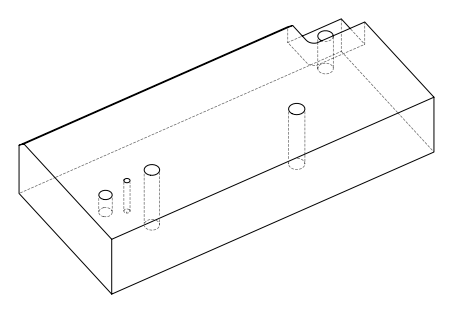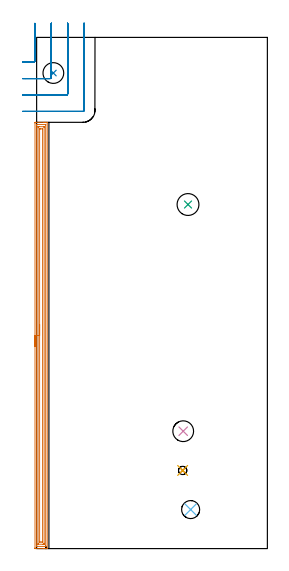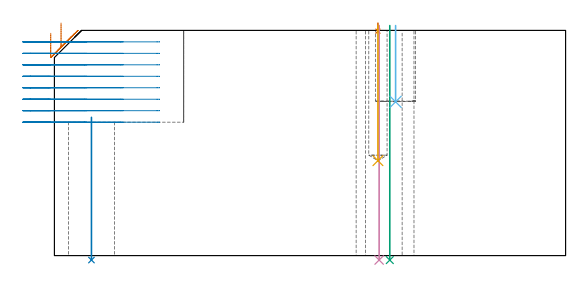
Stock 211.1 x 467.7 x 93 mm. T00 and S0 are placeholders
(PLAN: 8 operations, 7 tool changes, 20.8 min)
(1 SPOT_DRILL | STEP1POCKET | NXT0321_9005460120000 | 0.03 min | 0 mm3)
(2 INDEXABLE_INSERT_DRILL_THROUGH_HOLE_FROM_SOLID | STEP1HOLE | NXT0302_009 | 0.24 min | 26320 mm3)
(3 INDEXABLE_INSERT_DRILL_THROUGH_HOLE_FROM_SOLID_1 | STEP1HOLE_1 | NXT0302_011 | 0.39 min | 29162 mm3)
(4 INDEXABLE_INSERT_DRILL_THROUGH_HOLE_FROM_SOLID_2 | STEP1HOLE_2 | NXT0302_009 | 0.39 min | 26320 mm3)
(5 DRILL_BLIND_HOLE_INTO_CENTER | STEP1POCKET | UGT0301_195 | 0.22 min | 2348 mm3)
(6 INDEXABLE_INSERT_DRILL_BLIND_HOLE_FROM_SOLID | STEP1POCKET_1 | NXT0302_004 | 0.13 min | 6252 mm3)
(7 AREA_MILL | FG_CHAMFER_SURFACE | UGT0205_001 | 12.75 min | 24820 mm3)
(8 MILL_CORNER_NOTCH_RECTANGULAR | CORNER_NOTCH_RECTANGULAR | UGT0201_094 | Follow Part, ap 5, ae 75% | 6.67 min | 145182 mm3)
(TOOL NXT0321_9005460120000 | NC Spot Drill, 142deg, 12mm, Carbide, Uncoated | D12 PA142 FL30 Z2)
(TOOL NXT0302_009 | Index. Insert Drill 19mm [880-D1900L25-05] | D19 PA176 FL95 Z2)
(TOOL NXT0302_011 | Index. Insert Drill 20mm [880-D2000L25-05] | D20 PA176 FL100 Z2)
(TOOL UGT0301_195 | Twist Drill 7.6 mm | D7.6 PA118 FL73 Z2)
(TOOL NXT0302_004 | Index. Insert Drill 16.5mm [880-D1650L20-05] | D16.5 PA176 FL83 Z2)
(TOOL UGT0205_001 | Chamfer Mill 20 x 3 x 45 deg. | D20 FL50 Z2)
(TOOL UGT0201_094 | End mill 20 mm | D20 FL38 Z4)
(OP 1 SPOT_DRILL)
G17 G21 G94 G90
T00 M6
G54
G17 G0 G90 X133.6 Y71.5 S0 M3
G43 Z103. H0
G94 G81 G98 Z92.673 F250. R96.
G80
M5
M2
(OP 2 INDEXABLE_INSERT_DRILL_THROUGH_HOLE_FROM_SOLID)
G17 G21 G94 G90
T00 M6
G54
G17 G0 G90 X15.3 Y435.1 S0 M3
G43 Z103. H1
G94 G81 G98 Z-1.832 F250. R57.1
G80
M5
M2
(OP 3 INDEXABLE_INSERT_DRILL_THROUGH_HOLE_FROM_SOLID_1)
G17 G21 G94 G90
T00 M6
G54
G17 G0 G90 X138.5 Y314.8 S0 M3
G43 Z103. H1
G94 G81 G98 Z-1.849 F250. R95.
G80
M5
M2
(OP 4 INDEXABLE_INSERT_DRILL_THROUGH_HOLE_FROM_SOLID_2)
G17 G21 G94 G90
T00 M6
G54
G17 G0 G90 X134.1 Y107.4 S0 M3
G43 Z103. H1
G94 G81 G98 Z-1.832 F250. R95.
G80
M5
M2
(OP 5 DRILL_BLIND_HOLE_INTO_CENTER)
G17 G21 G94 G90
T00 M6
G54
G17 G0 G90 X133.6 Y71.5 S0 M3
G43 Z103. H0
G94 G81 G98 Z39.2 F250. R95.
G80
M5
M2
(OP 6 INDEXABLE_INSERT_DRILL_BLIND_HOLE_FROM_SOLID)
G17 G21 G94 G90
T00 M6
G54
G17 G0 G90 X140.9 Y35.7 S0 M3
G43 Z103. H1
G94 G81 G98 Z63.5 F250. R95.
G80
M5
M2
(OP 7 AREA_MILL)
G17 G21 G94 G90
T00 M6
G54
G17 G0 G90 X-1.5 Y185. S1061 M3
G43 Z103. H0
Z91.8
G94 G1 Y185.038 Z90.928 F250.
Y185.152 Z90.064
Y185.341 Z89.212
Y185.603 Z88.38
Y185.937 Z87.574
Y186.34 Z86.8
Y186.808 Z86.064
Y187.34 Z85.372
Y187.929 Z84.729
Y188.572 Z84.14
Y189.264 Z83.608
Y190. Z83.14
Y190.774 Z82.737
Y191.58 Z82.403
Y192.412 Z82.141
Y193.263 Z81.952
Y194.128 Z81.838
Y195. Z81.8
X-1.499 Y389.377 Z81.801
X-1.497 Y389.735 Z81.802
X-1.493 Y389.99 Z81.804
X-1.147 Y389.994 Z82.151
X-0.537 Y390. Z82.76
X6.723 Z90.018
X7.254 Z90.55
X7.598 Z90.894
X8.128 Z91.424
X8.472 Z91.767
X9.161 Z92.46
X9.422 Z92.721
X9.563 Y389.997 Z92.856
X9.697 Y389.99 Z92.989
X9.7 Y389.824 Z93.
Y0.176
X9.698 Y0.01 Z92.989
X9.563 Y0.003 Z92.856
X9.422 Y0. Z92.721
X9.161 Z92.46
X8.472 Z91.767
X7.254 Z90.55
X6.723 Z90.018
X6.114 Z89.409
X-1.147 Z82.151
X-1.415 Y0.003 Z81.883
X-1.492 Y0.01 Z81.805
X-1.499 Y0.089 Z81.799
X-1.5 Y0.623 Z81.8
Y195.
X-0.086 Z83.214
Y387.399
X-0.085 Y387.59 Z83.215
X-0.08 Y387.941 Z83.22
X-0.079 Y387.98 Z83.221
X-0.071 Y387.99 Z83.229
X-0.04 Y387.993 Z83.26
X0.067 Y387.998 Z83.367
X0.201 Y388. Z83.501
X8.071 Z91.371
X8.233 Y387.997 Z91.533
X8.265 Y387.994 Z91.565
X8.276 Y387.99 Z91.576
X8.279 Y387.982 Z91.579
X8.282 Y387.943 Z91.582
X8.285 Y387.781 Z91.585
X8.286 Y2.601 Z91.586
X8.285 Y2.41 Z91.585
X8.28 Y2.059 Z91.58
X8.279 Y2.02 Z91.579
X8.271 Y2.01 Z91.571
X8.239 Y2.007 Z91.539
X8.133 Y2.002 Z91.433
X7.999 Y2. Z91.299
X0.129 Z83.429
X-0.033 Y2.003 Z83.267
X-0.065 Y2.006 Z83.235
X-0.076 Y2.009 Z83.224
X-0.079 Y2.018 Z83.221
X-0.082 Y2.057 Z83.218
X-0.085 Y2.219 Z83.215
X-0.086 Y195. Z83.214
X1.328 Z84.628
X1.329 Y385.06 Z84.629
X1.332 Y385.802 Z84.632
X1.335 Y385.947 Z84.635
X1.338 Y385.99 Z84.638
X1.38 Y385.993 Z84.68
X1.477 Y385.996 Z84.777
X2.158 Y386. Z85.458
X2.351 Z85.651
X6.53 Z89.83
X6.723 Y385.999 Z90.023
X6.788 Y385.997 Z90.088
X6.839 Y385.992 Z90.139
X6.865 Y385.988 Z90.165
X6.866 Y385.953 Z90.166
X6.87 Y385.802 Z90.17
X6.871 Y385.651 Z90.171
Y4.94
X6.868 Y4.198 Z90.168
X6.865 Y4.053 Z90.165
X6.862 Y4.01 Z90.162
X6.82 Y4.007 Z90.12
X6.723 Y4.004 Z90.023
X6.042 Y4. Z89.342
X5.849 Z89.149
X1.67 Z84.97
X1.477 Y4.001 Z84.777
X1.412 Y4.003 Z84.712
X1.361 Y4.008 Z84.661
X1.335 Y4.012 Z84.635
X1.334 Y4.047 Z84.634
X1.33 Y4.198 Z84.63
X1.329 Y4.349 Z84.629
X1.328 Y195. Z84.628
X2.743 Z86.043
X2.744 Y383.779 Z86.044
X2.746 Y383.911 Z86.046
X2.75 Y383.989 Z86.05
X2.796 Y383.992 Z86.096
X3.226 Y384. Z86.526
X3.24 Z86.54
X4.989 Z88.289
X5.4 Y383.993 Z88.7
X5.446 Y383.99 Z88.746
X5.452 Y383.959 Z88.752
X5.456 Y383.907 Z88.756
X5.457 Y383.856 Z88.757
X5.456 Y6.221 Z88.756
X5.454 Y6.089 Z88.754
X5.45 Y6.011 Z88.75
X5.404 Y6.008 Z88.704
X4.974 Y6. Z88.274
X4.96 Z88.26
X3.211 Z86.511
X2.8 Y6.007 Z86.1
X2.754 Y6.01 Z86.054
X2.748 Y6.041 Z86.048
X2.744 Y6.093 Z86.044
X2.743 Y6.144 Z86.043
Y195.
Y195.872 Z86.081
Y196.736 Z86.195
Y197.588 Z86.383
Y198.42 Z86.646
Y199.226 Z86.98
Y200. Z87.382
Y200.736 Z87.851
Y201.428 Z88.382
Y202.071 Z88.972
Y202.66 Z89.615
Y203.191 Z90.307
Y203.66 Z91.043
Y204.063 Z91.816
Y204.397 Z92.622
Y204.659 Z93.454
Y204.848 Z94.306
Y204.962 Z95.171
Y205. Z96.043
G0 Z103.
M5
M2
(OP 8 MILL_CORNER_NOTCH_RECTANGULAR)
G17 G21 G94 G90
T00 M6
G54
G17 G0 G90 X-13. Y445. S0 M3
G43 Z103. H0
Z88.262
G94 G1 X-10. F250.
X-2.594 F500.
G3 X-1.6 Y445.994 R1.
G1 Y477.571
Y480.571 F250.
G0 Z103.
X-13. Y430.
Z88.262
G1 X-10.
X12.405 F500.
G3 X13.4 Y430.995 R1.
G1 Y477.7
Y480.7 F250.
G0 Z103.
X-13. Y415.
Z88.262
G1 X-10.
X27.405 F500.
G3 X28.4 Y415.995 R1.
G1 Y477.7
Y480.7 F250.
G0 Z103.
X-13. Y400.
Z88.262
G1 X-10.
X42.405 F500.
G3 X43.4 Y400.995 R1.
G1 Y477.7
Y480.7 F250.
G0 Z103.
X-13. Y445.
Z83.525
G1 X-10.
X-2.594 F500.
G3 X-1.6 Y445.994 R1.
G1 Y477.571
Y480.571 F250.
G0 Z103.
X-13. Y430.
Z83.525
G1 X-10.
X12.405 F500.
G3 X13.4 Y430.995 R1.
G1 Y477.7
Y480.7 F250.
G0 Z103.
X-13. Y415.
Z83.525
G1 X-10.
X27.405 F500.
G3 X28.4 Y415.995 R1.
G1 Y477.7
Y480.7 F250.
G0 Z103.
X-13. Y400.
Z83.525
G1 X-10.
X42.405 F500.
G3 X43.4 Y400.995 R1.
G1 Y477.7
Y480.7 F250.
G0 Z103.
X-13. Y445.
Z78.787
G1 X-10.
X-2.594 F500.
G3 X-1.6 Y445.994 R1.
G1 Y477.571
Y480.571 F250.
G0 Z103.
X-13. Y430.
Z78.787
G1 X-10.
X12.405 F500.
G3 X13.4 Y430.995 R1.
G1 Y477.7
Y480.7 F250.
G0 Z103.
X-13. Y415.
Z78.787
G1 X-10.
X27.405 F500.
G3 X28.4 Y415.995 R1.
G1 Y477.7
Y480.7 F250.
G0 Z103.
X-13. Y400.
Z78.787
G1 X-10.
X42.405 F500.
G3 X43.4 Y400.995 R1.
G1 Y477.7
Y480.7 F250.
G0 Z103.
X-13. Y445.
Z74.05
G1 X-10.
X-2.594 F500.
G3 X-1.6 Y445.994 R1.
G1 Y477.571
Y480.571 F250.
G0 Z103.
X-13. Y430.
Z74.05
G1 X-10.
X12.405 F500.
G3 X13.4 Y430.995 R1.
G1 Y477.7
Y480.7 F250.
G0 Z103.
X-13. Y415.
Z74.05
G1 X-10.
X27.405 F500.
G3 X28.4 Y415.995 R1.
G1 Y477.7
Y480.7 F250.
G0 Z103.
X-13. Y400.
Z74.05
G1 X-10.
X42.405 F500.
G3 X43.4 Y400.995 R1.
G1 Y477.7
Y480.7 F250.
G0 Z103.
X-13. Y445.
Z69.312
G1 X-10.
X-2.594 F500.
G3 X-1.6 Y445.994 R1.
G1 Y477.571
Y480.571 F250.
G0 Z103.
X-13. Y430.
Z69.312
G1 X-10.
X12.405 F500.
G3 X13.4 Y430.995 R1.
G1 Y477.7
Y480.7 F250.
G0 Z103.
X-13. Y415.
Z69.312
G1 X-10.
X27.405 F500.
G3 X28.4 Y415.995 R1.
G1 Y477.7
Y480.7 F250.
G0 Z103.
X-13. Y400.
Z69.312
G1 X-10.
X42.405 F500.
G3 X43.4 Y400.995 R1.
G1 Y477.7
Y480.7 F250.
G0 Z103.
X-13. Y445.
Z64.575
G1 X-10.
X-2.594 F500.
G3 X-1.6 Y445.994 R1.
G1 Y477.571
Y480.571 F250.
G0 Z103.
X-13. Y430.
Z64.575
G1 X-10.
X12.405 F500.
G3 X13.4 Y430.995 R1.
G1 Y477.7
Y480.7 F250.
G0 Z103.
X-13. Y415.
Z64.575
G1 X-10.
X27.405 F500.
G3 X28.4 Y415.995 R1.
G1 Y477.7
Y480.7 F250.
G0 Z103.
X-13. Y400.
Z64.575
G1 X-10.
X42.405 F500.
G3 X43.4 Y400.995 R1.
G1 Y477.7
Y480.7 F250.
G0 Z103.
X-13. Y445.
Z59.837
G1 X-10.
X-2.594 F500.
G3 X-1.6 Y445.994 R1.
G1 Y477.571
Y480.571 F250.
G0 Z103.
X-13. Y430.
Z59.837
G1 X-10.
X12.405 F500.
G3 X13.4 Y430.995 R1.
G1 Y477.7
Y480.7 F250.
G0 Z103.
X-13. Y415.
Z59.837
G1 X-10.
X27.405 F500.
G3 X28.4 Y415.995 R1.
G1 Y477.7
Y480.7 F250.
G0 Z103.
X-13. Y400.
Z59.837
G1 X-10.
X42.405 F500.
G3 X43.4 Y400.995 R1.
G1 Y477.7
Y480.7 F250.
G0 Z103.
X-13. Y445.
Z55.1
G1 X-10.
X-2.594 F500.
G3 X-1.6 Y445.994 R1.
G1 Y477.571
Y480.571 F250.
G0 Z103.
X-13. Y430.
Z55.1
G1 X-10.
X12.405 F500.
G3 X13.4 Y430.995 R1.
G1 Y477.7
Y480.7 F250.
G0 Z103.
X-13. Y415.
Z55.1
G1 X-10.
X27.405 F500.
G3 X28.4 Y415.995 R1.
G1 Y477.7
Y480.7 F250.
G0 Z103.
X-13. Y400.
Z55.1
G1 X-10.
X42.405 F500.
G3 X43.4 Y400.995 R1.
G1 Y477.7
Y480.7 F250.
G0 Z103.
M5
M2
